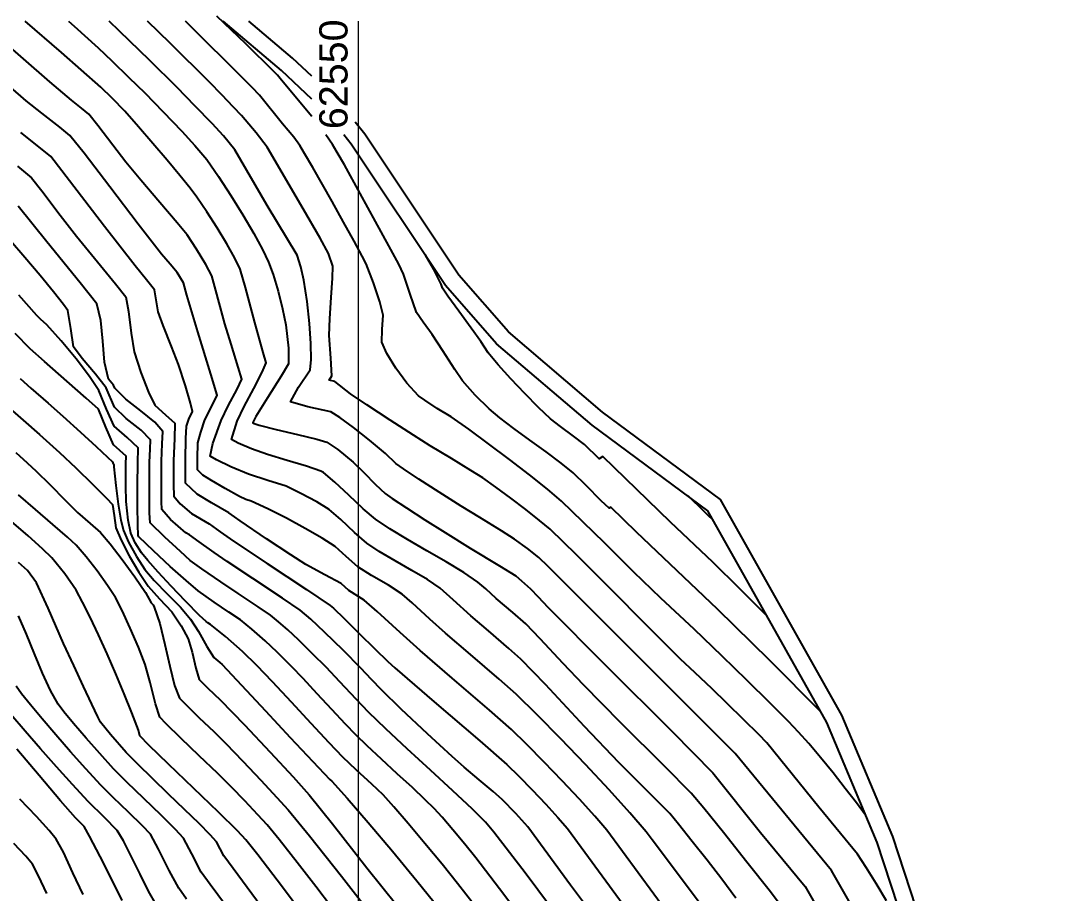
# Model space of a CAD drawing. Extents: x 61466 to 63015, y 108404 to 110397.
# Drawn here: x 62961.55 to 63011.29, y 109162.59 to 109204.29 of the extents above; entities that cross this region are included whole.
import ezdxf
from ezdxf.enums import TextEntityAlignment as Align

# ---------------------------------------------------------------- set-up
doc = ezdxf.new("R2010")
doc.units = 0
doc.header["$LTSCALE"] = 1.000015
doc.header["$MEASUREMENT"] = 0
for name, color, linetype in [('coordinate', 2, 'Continuous'), ('curve livello 5m', 7, 'Continuous'), ('Strade', 7, 'Continuous')]:
    doc.layers.add(name, color=color, linetype=linetype)
doc.layers.add('no_plot', color=5, linetype='Continuous', plot=False)
doc.styles.add('ARIAL', font='arial.ttf')

msp = doc.modelspace()

# ---------------------------------------------------------------- linework, layer by layer
at = {"layer": 'coordinate', "linetype": 'Continuous', "lineweight": 0}
msp.add_line((62977.666, 109204.271), (62977.666, 108959.046), dxfattribs=at)
at = {"layer": 'curve livello 5m', "color": 2, "flags": 128}
for points in [[(63002.895, 109162.223), (63002.406, 109163.058), (63001.937, 109163.821), (63001.524, 109164.45), (63001.524, 109164.45), (62999.667, 109166.708), (62997.189, 109169.781), (62996.8, 109170.181), (62996.093, 109170.885), (62995.28, 109171.682), (62995.28, 109171.682), (62994.577, 109172.352), (62993.747, 109173.135), (62993.067, 109173.784), (62993.067, 109173.784), (62988.092, 109178.766), (62986.84, 109179.988), (62986.329, 109180.411), (62985.674, 109180.926), (62984.954, 109181.475), (62984.244, 109181.999), (62983.623, 109182.438), (62983.623, 109182.438), (62983.049, 109182.801), (62982.118, 109183.367), (62981.11, 109183.98), (62980.301, 109184.481), (62980.301, 109184.481), (62979.189, 109185.201), (62978.079, 109185.936), (62977.305, 109186.465), (62977.305, 109186.465), (62976.547, 109187.042), (62976.282, 109187.108), (62976.412, 109187.317), (62976.361, 109188.161), (62976.277, 109189.25), (62976.277, 109189.25), (62976.308, 109190.059), (62976.38, 109191.061), (62976.443, 109191.984), (62976.448, 109192.556), (62976.448, 109192.556), (62976.247, 109193.161), (62975.849, 109193.893), (62975.032, 109195.303), (62973.316, 109198.243), (62972.784, 109198.93), (62972.085, 109199.761), (62972.085, 109199.761), (62971.713, 109200.162), (62971.15, 109200.75), (62970.563, 109201.35), (62970.563, 109201.35), (62968.679, 109203.218), (62967.594, 109204.271)], [(62995.394, 109160.224), (62991.709, 109165.148), (62991.428, 109165.532), (62990.646, 109166.436), (62989.648, 109167.538), (62988.519, 109168.747), (62987.347, 109169.972), (62986.217, 109171.121), (62985.216, 109172.103), (62984.401, 109172.816), (62983.023, 109173.998), (62981.838, 109175.024), (62981.095, 109175.694), (62980.24, 109176.471), (62979.768, 109176.891), (62979.109, 109177.31), (62978.309, 109177.771), (62977.646, 109178.191), (62977.094, 109178.688), (62976.566, 109179.158), (62975.946, 109179.557), (62975.139, 109180.026), (62974.241, 109180.511), (62973.348, 109180.962), (62972.556, 109181.325), (62972.302, 109181.407), (62972.003, 109181.548), (62971.307, 109181.93), (62970.658, 109182.311), (62970.25, 109182.576), (62969.987, 109182.832), (62969.983, 109183.366), (62970.01, 109184.118), (62970.143, 109184.633), (62970.344, 109185.221), (62970.678, 109185.875), (62970.928, 109186.392), (62970.631, 109187.407), (62970.005, 109189.424), (62969.472, 109191.179), (62969.313, 109191.759), (62969.013, 109192.257), (62968.684, 109192.651), (62968.271, 109193.141), (62967.163, 109194.564), (62965.794, 109196.362), (62964.568, 109197.967), (62963.888, 109198.812), (62963.409, 109199.204), (62962.549, 109199.882), (62961.811, 109200.473), (62961.064, 109201.112)], [(62985.777, 109160.984), (62984.423, 109162.799), (62983.282, 109164.282), (62982.755, 109164.933), (62982.187, 109165.617), (62981.67, 109166.221), (62981.298, 109166.637), (62980.869, 109167.061), (62980.253, 109167.639), (62979.532, 109168.304), (62978.786, 109168.991), (62978.097, 109169.634), (62977.545, 109170.167), (62977.055, 109170.676), (62976.413, 109171.364), (62975.71, 109172.123), (62975.034, 109172.849), (62974.475, 109173.435), (62973.795, 109174.113), (62973.225, 109174.659), (62972.592, 109175.212), (62972.045, 109175.658), (62971.49, 109176.03), (62970.789, 109176.496), (62970.019, 109177.04), (62969.441, 109177.533), (62968.688, 109178.21), (62967.894, 109178.95), (62967.189, 109179.631), (62967.167, 109179.655), (62967.163, 109179.662), (62967.162, 109179.674), (62967.141, 109180.21), (62967.128, 109181.076), (62967.126, 109182.111), (62967.134, 109183.151), (62967.134, 109183.151), (62967.16, 109183.872), (62966.627, 109184.37), (62966.001, 109184.922), (62965.65, 109185.729), (62965.276, 109186.618), (62964.828, 109187.284), (62964.188, 109188.126), (62963.473, 109188.999), (62962.798, 109189.755), (62962.495, 109190.022), (62962.442, 109190.077), (62962.315, 109190.208), (62961.448, 109191.17)], [(62976.394, 109161.925), (62975.648, 109162.91), (62974.757, 109164.059), (62973.893, 109165.15), (62973.314, 109165.857), (62972.874, 109166.343), (62972.247, 109167.012), (62971.621, 109167.663), (62970.95, 109168.324), (62970.076, 109169.164), (62969.194, 109170.009), (62968.499, 109170.683), (62968.185, 109171.012), (62967.988, 109171.638), (62967.736, 109172.656), (62967.491, 109173.525), (62967.169, 109174.357), (62966.78, 109175.267), (62966.391, 109176.105), (62966.068, 109176.721), (62965.692, 109177.303), (62965.195, 109177.992), (62964.665, 109178.673), (62964.191, 109179.226), (62963.778, 109179.612), (62963.078, 109180.222), (62962.245, 109180.937), (62961.434, 109181.638)], [(62968.012, 109162.047), (62967.653, 109162.691), (62967.244, 109163.508), (62966.828, 109164.357), (62966.45, 109165.1), (62966.155, 109165.595), (62965.54, 109166.211), (62964.767, 109166.972), (62964.017, 109167.788), (62963.251, 109168.638), (62962.49, 109169.496), (62961.758, 109170.336), (62961.077, 109171.131)]]:
    msp.add_lwpolyline(points, dxfattribs=at)
at = {"layer": 'no_plot', "flags": 128}
for points in [[(62997.77, 109162.097), (62997.354, 109162.653), (62996.237, 109164.08), (62995.116, 109165.49), (62994.169, 109166.66), (62993.572, 109167.369), (62993.572, 109167.369), (62992.312, 109168.653), (62990.218, 109170.74), (62988.42, 109172.551), (62988.42, 109172.551), (62987.461, 109173.564), (62986.354, 109174.745), (62985.666, 109175.464), (62985.666, 109175.464), (62985.047, 109176.001), (62984.253, 109176.685), (62984.253, 109176.685), (62983.757, 109177.135), (62983.388, 109177.466), (62983.388, 109177.466), (62982.709, 109177.925), (62981.869, 109178.432), (62980.947, 109178.963), (62980.024, 109179.494), (62979.181, 109180.003), (62978.496, 109180.464), (62978.496, 109180.464), (62977.907, 109180.965), (62977.223, 109181.609), (62976.553, 109182.238), (62976.006, 109182.693), (62976.006, 109182.693), (62975.882, 109182.76), (62975.199, 109183.001), (62974.279, 109183.281), (62973.332, 109183.567), (62972.563, 109183.83), (62972.563, 109183.83), (62971.926, 109184.104), (62971.615, 109184.277), (62971.615, 109184.277), (62971.881, 109185.159), (62972.217, 109185.859), (62972.675, 109186.714), (62973.085, 109187.488), (62973.272, 109187.945), (62973.272, 109187.945), (62973.121, 109188.438), (62972.728, 109189.875), (62972.283, 109191.535), (62972.03, 109192.427), (62972.03, 109192.427), (62971.776, 109192.941), (62971.393, 109193.624), (62970.93, 109194.392), (62970.437, 109195.164), (62969.964, 109195.858), (62969.964, 109195.858), (62969.634, 109196.291), (62969.142, 109196.902), (62968.535, 109197.633), (62967.863, 109198.427), (62967.172, 109199.226), (62966.511, 109199.974), (62966.511, 109199.974), (62965.921, 109200.59), (62965.376, 109201.119), (62963.494, 109202.773), (62961.754, 109204.271)], [(62963.834, 109204.271), (62964.106, 109204.033), (62965.252, 109202.996), (62965.896, 109202.385), (62966.717, 109201.588), (62967.468, 109200.843), (62968.353, 109199.939), (62969.242, 109199.012), (62969.868, 109198.338), (62970.439, 109197.658), (62970.999, 109196.844), (62971.585, 109195.938), (62972.159, 109195.009), (62972.678, 109194.125), (62973.101, 109193.353), (62973.388, 109192.761), (62973.603, 109192.165), (62973.838, 109191.372), (62974.053, 109190.524), (62974.209, 109189.761), (62974.34, 109188.649), (62974.339, 109187.899), (62973.993, 109187.304), (62973.329, 109186.274), (62972.772, 109185.372), (62972.65, 109185.127), (62972.633, 109185.07), (62972.694, 109185.042), (62972.929, 109184.966), (62973.743, 109184.757), (62974.768, 109184.514), (62975.683, 109184.294), (62976.166, 109184.157), (62976.692, 109183.793), (62977.429, 109183.195), (62977.429, 109183.195), (62977.931, 109182.708), (62978.5, 109182.122), (62978.949, 109181.695), (62979.285, 109181.461), (62979.965, 109181.014), (62980.854, 109180.44), (62981.817, 109179.826), (62983.02, 109179.088), (62984.415, 109178.242), (62985.198, 109177.754), (62985.461, 109177.516), (62985.892, 109177.144), (62986.264, 109176.751), (62986.73, 109176.257), (62989.476, 109173.491), (62992.675, 109170.303), (62994.599, 109168.342), (62994.599, 109168.342), (62996.88, 109165.499), (62999.011, 109162.906), (63000.954, 109159.516)], [(63004.724, 109155.903), (63000.268, 109163.678), (62995.895, 109168.996), (62995.674, 109169.27), (62995.503, 109169.44), (62995.306, 109169.628), (62986.746, 109178.199), (62986.296, 109178.638), (62985.748, 109179.075), (62985.139, 109179.52), (62985.139, 109179.52), (62984.503, 109179.916), (62983.472, 109180.544), (62982.586, 109181.09), (62982.586, 109181.09), (62981.532, 109181.762), (62980.561, 109182.389), (62979.822, 109182.876), (62979.459, 109183.127), (62979.459, 109183.127), (62978.969, 109183.61), (62978.213, 109184.243), (62977.443, 109184.848), (62976.784, 109185.331), (62976.357, 109185.599), (62976.357, 109185.599), (62975.252, 109185.846), (62974.429, 109186.081), (62974.429, 109186.081), (62974.821, 109186.774), (62975.376, 109187.608), (62975.376, 109187.608), (62975.42, 109188.094), (62975.405, 109188.868), (62975.338, 109189.827), (62975.226, 109190.868), (62975.076, 109191.889), (62975.076, 109191.889), (62974.927, 109192.537), (62974.746, 109193.095), (62974.746, 109193.095), (62973.321, 109195.462), (62971.772, 109198.116), (62971.224, 109198.792), (62970.685, 109199.374), (62969.867, 109200.227), (62969.016, 109201.096), (62969.016, 109201.096), (62967.698, 109202.403), (62966.258, 109203.801), (62965.763, 109204.271)], [(63001.904, 109166.324), (63001.468, 109166.912), (63000.933, 109167.602), (63000.346, 109168.341), (62999.749, 109169.072), (62999.187, 109169.741), (62998.705, 109170.292), (62998.705, 109170.292), (62998.221, 109170.794), (62997.337, 109171.681), (62996.225, 109172.781), (62995.056, 109173.925), (62995.056, 109173.925), (62993.713, 109175.205), (62992.127, 109176.7), (62990.828, 109177.941), (62990.828, 109177.941), (62989.437, 109179.333), (62987.384, 109181.337), (62986.705, 109181.902), (62985.848, 109182.583), (62984.887, 109183.325), (62983.894, 109184.072), (62982.943, 109184.768), (62982.108, 109185.357), (62982.108, 109185.357), (62981.444, 109185.765), (62980.851, 109186.15), (62980.549, 109186.358), (62980.549, 109186.358), (62979.995, 109186.976), (62979.462, 109187.692), (62979.033, 109188.385), (62978.79, 109188.934), (62978.79, 109188.934), (62978.815, 109189.543), (62978.856, 109190.22), (62978.856, 109190.22), (62978.698, 109190.862), (62978.396, 109191.772), (62978.042, 109192.675), (62978.042, 109192.675), (62977.852, 109193.048), (62977.469, 109193.761), (62976.969, 109194.673), (62976.427, 109195.646), (62976.427, 109195.646), (62975.958, 109196.474), (62975.494, 109197.281), (62975.108, 109197.94), (62974.873, 109198.327), (62974.873, 109198.327), (62974.584, 109198.726), (62974.055, 109199.362), (62972.946, 109200.73), (62972.595, 109201.105), (62972.11, 109201.603), (62972.11, 109201.603), (62969.66, 109204.032), (62969.414, 109204.271)], [(62975.456, 109199.709), (62974.006, 109201.455), (62973.807, 109201.7), (62973.658, 109201.856), (62972.298, 109203.195), (62970.92, 109204.516)], [(62995.71, 109162.356), (62995.032, 109163.255), (62994.332, 109164.167), (62994.332, 109164.167), (62993.624, 109165.07), (62992.962, 109165.896), (62992.544, 109166.396), (62992.544, 109166.396), (62991.949, 109167.003), (62990.959, 109167.989), (62990.11, 109168.845), (62990.11, 109168.845), (62988.483, 109170.563), (62986.607, 109172.565), (62985.441, 109173.784), (62985.441, 109173.784), (62984.863, 109174.289), (62983.886, 109175.127), (62983.045, 109175.855), (62983.045, 109175.855), (62982.203, 109176.616), (62981.578, 109177.179), (62981.578, 109177.179), (62980.979, 109177.578), (62980.229, 109178.022), (62979.428, 109178.481), (62978.675, 109178.926), (62978.071, 109179.328), (62978.071, 109179.328), (62977.489, 109179.835), (62976.832, 109180.457), (62976.286, 109180.926), (62976.286, 109180.926), (62975.697, 109181.29), (62974.931, 109181.704), (62974.219, 109182.043), (62974.219, 109182.043), (62973.356, 109182.323), (62972.433, 109182.619), (62972.433, 109182.619), (62971.574, 109182.978), (62970.894, 109183.298), (62970.597, 109183.483), (62970.597, 109183.483), (62970.726, 109184.089), (62971.113, 109185.19), (62971.113, 109185.19), (62971.456, 109185.886), (62971.882, 109186.677), (62972.1, 109187.169), (62972.1, 109187.169), (62971.936, 109187.728), (62971.591, 109188.841), (62971.297, 109189.809), (62971.297, 109189.809), (62971.071, 109190.631), (62970.816, 109191.582), (62970.671, 109192.093), (62970.671, 109192.093), (62970.386, 109192.64), (62969.948, 109193.368), (62969.488, 109194.057), (62969.488, 109194.057), (62969.018, 109194.637), (62968.193, 109195.609), (62967.285, 109196.677), (62966.566, 109197.541), (62966.566, 109197.541), (62965.939, 109198.35), (62965.223, 109199.292), (62964.801, 109199.825), (62964.801, 109199.825), (62964.441, 109200.114), (62963.964, 109200.494), (62963.964, 109200.494), (62962.942, 109201.368), (62961.676, 109202.471), (62960.531, 109203.467)], [(62992.528, 109161.529), (62989.542, 109165.608), (62988.969, 109166.271), (62988.238, 109167.078), (62987.411, 109167.964), (62986.552, 109168.861), (62985.724, 109169.703), (62984.991, 109170.423), (62984.991, 109170.423), (62983.939, 109171.343), (62982.16, 109172.869), (62980.63, 109174.193), (62980.63, 109174.193), (62979.671, 109175.058), (62978.567, 109176.061), (62977.958, 109176.603), (62977.958, 109176.603), (62977.221, 109177.055), (62976.846, 109177.391), (62976.073, 109177.812), (62975.159, 109178.302), (62975.159, 109178.302), (62974.449, 109178.76), (62973.287, 109179.535), (62972.023, 109180.393), (62972.023, 109180.393), (62971.494, 109180.768), (62970.666, 109181.25), (62969.978, 109181.657), (62969.978, 109181.657), (62969.422, 109182.197), (62969.41, 109182.57), (62969.413, 109183.323), (62969.413, 109183.323), (62969.439, 109184.326), (62969.471, 109184.909), (62969.471, 109184.909), (62969.575, 109185.252), (62969.757, 109185.616), (62969.661, 109186.017), (62969.409, 109186.847), (62969.075, 109187.856), (62969.075, 109187.856), (62968.745, 109188.721), (62968.346, 109189.721), (62968.104, 109190.381), (62968.104, 109190.381), (62968.02, 109190.947), (62967.941, 109191.428), (62967.941, 109191.428), (62967.556, 109191.906), (62967.008, 109192.582), (62967.008, 109192.582), (62965.551, 109194.466), (62963.88, 109196.647), (62962.976, 109197.799), (62962.976, 109197.799), (62962.489, 109198.203), (62961.549, 109198.947)], [(62999.762, 109171.26), (62997.308, 109173.724), (62994.832, 109176.167), (62994.832, 109176.167), (62990.955, 109179.849), (62989.73, 109181.038), (62989.661, 109180.994), (62989.265, 109181.35), (62988.557, 109182.074), (62987.928, 109182.686), (62987.928, 109182.686), (62987.356, 109183.148), (62986.644, 109183.682), (62985.869, 109184.249), (62985.107, 109184.808), (62984.433, 109185.317), (62983.923, 109185.737), (62983.923, 109185.737), (62983.256, 109186.401), (62982.65, 109187.085), (62982.65, 109187.085), (62982.289, 109187.622), (62981.709, 109188.52), (62981.203, 109189.29), (62981.203, 109189.29), (62980.77, 109189.89), (62980.449, 109190.342), (62980.449, 109190.342), (62980.154, 109191.219), (62979.837, 109192.188), (62979.837, 109192.188), (62979.601, 109192.657), (62979.133, 109193.538), (62978.498, 109194.705), (62977.767, 109196.033), (62977.005, 109197.399), (62977.005, 109197.399), (62976.667, 109197.992), (62976.441, 109198.371), (62976.441, 109198.371), (62976.116, 109198.837)], [(62961.394, 109197.341), (62962.063, 109196.786), (62962.546, 109196.171), (62963.437, 109195.008), (62964.215, 109194.003), (62965.074, 109192.939), (62966.068, 109191.719), (62966.562, 109191.098), (62966.7, 109190.4), (62966.824, 109189.355), (62966.972, 109188.464), (62967.281, 109187.476), (62967.644, 109186.532), (62967.952, 109185.916), (62968.466, 109185.464), (62968.908, 109185.051), (62968.885, 109184.316), (62968.843, 109183.28), (62968.839, 109182.131), (62968.857, 109181.562), (62969.164, 109181.205), (62969.705, 109180.738), (62970.55, 109180.242), (62971.077, 109179.871), (62971.715, 109179.419), (62973.323, 109178.344), (62975.195, 109177.109), (62976.327, 109176.343), (62976.486, 109176.209), (62977.002, 109175.714), (62977.715, 109175.008), (62978.461, 109174.269), (62979.077, 109173.673), (62979.422, 109173.362), (62981.297, 109171.739), (62983.476, 109169.87), (62984.765, 109168.743), (62985.333, 109168.183), (62985.975, 109167.525), (62986.623, 109166.84), (62987.206, 109166.202), (62987.656, 109165.685), (62992.451, 109159.134)], [(62990.904, 109158.827), (62987.811, 109162.973), (62985.771, 109165.761), (62985.194, 109166.398), (62984.54, 109167.062), (62984.54, 109167.062), (62984.108, 109167.445), (62983.442, 109168.015), (62982.729, 109168.623), (62982.157, 109169.123), (62982.157, 109169.123), (62980.97, 109170.212), (62979.717, 109171.391), (62978.772, 109172.307), (62978.772, 109172.307), (62978.299, 109172.81), (62977.791, 109173.351), (62977.791, 109173.351), (62976.944, 109174.201), (62976.058, 109175.068), (62975.399, 109175.692), (62975.399, 109175.692), (62974.9, 109176.115), (62974.042, 109176.695), (62972.625, 109177.631), (62971.406, 109178.445), (62971.406, 109178.445), (62970.788, 109178.88), (62970.073, 109179.391), (62969.607, 109179.716), (62969.607, 109179.716), (62969.432, 109179.819), (62968.705, 109180.447), (62968.292, 109180.926), (62968.292, 109180.926), (62968.272, 109181.308), (62968.266, 109182.164), (62968.273, 109183.237), (62968.273, 109183.237), (62968.307, 109184.068), (62968.326, 109184.658), (62968.326, 109184.658), (62967.944, 109185.102), (62967.275, 109185.64), (62966.56, 109186.204), (62966.039, 109186.728), (62966.039, 109186.728), (62965.98, 109186.867), (62965.745, 109187.165), (62965.551, 109187.972), (62965.464, 109188.97), (62965.377, 109189.967), (62965.182, 109190.768), (62965.182, 109190.768), (62964.392, 109191.763), (62962.798, 109193.719), (62961.421, 109195.423)], [(62987.406, 109161.196), (62985.639, 109163.566), (62984.149, 109165.501), (62984.149, 109165.501), (62983.74, 109165.986), (62983.102, 109166.617), (62982.186, 109167.477), (62981.113, 109168.466), (62980.004, 109169.488), (62978.979, 109170.444), (62978.159, 109171.237), (62978.159, 109171.237), (62977.561, 109171.867), (62976.795, 109172.693), (62976.133, 109173.393), (62976.133, 109173.393), (62975.488, 109174.04), (62974.814, 109174.7), (62974.312, 109175.176), (62974.312, 109175.176), (62973.862, 109175.569), (62973.472, 109175.887), (62973.472, 109175.887), (62972.89, 109176.281), (62971.926, 109176.917), (62971.098, 109177.47), (62971.098, 109177.47), (62970.189, 109178.103), (62969.641, 109178.5), (62969.641, 109178.5), (62969.17, 109178.922), (62968.424, 109179.614), (62968.424, 109179.614), (62967.727, 109180.291), (62967.702, 109180.77), (62967.694, 109181.845), (62967.704, 109183.194), (62967.704, 109183.194), (62967.729, 109183.821), (62967.743, 109184.265), (62967.743, 109184.265), (62967.302, 109184.73), (62966.585, 109185.289), (62966.02, 109185.825), (62966.02, 109185.825), (62965.628, 109186.743), (62965.12, 109187.406), (62964.481, 109188.144), (62964.073, 109188.712), (62964.073, 109188.712), (62963.938, 109189.577), (62963.803, 109190.439), (62963.803, 109190.439), (62963.593, 109190.732), (62963.117, 109191.333), (62962.47, 109192.122), (62961.749, 109192.98), (62961.749, 109192.98), (62961.063, 109193.771)], [(62997.184, 109175.846), (62995.902, 109177.133), (62994.609, 109178.409), (62992.583, 109180.333), (62989.356, 109183.464), (62989.175, 109183.349), (62988.472, 109184.035), (62987.952, 109184.439), (62987.328, 109184.895), (62986.848, 109185.272), (62986.848, 109185.272), (62986.279, 109185.811), (62985.626, 109186.47), (62984.961, 109187.174), (62984.354, 109187.848), (62983.878, 109188.416), (62983.878, 109188.416), (62983.522, 109188.958), (62983.061, 109189.606), (62982.474, 109190.413), (62981.954, 109191.131), (62981.695, 109191.509), (62981.695, 109191.509), (62981.631, 109191.702), (62981.278, 109192.407), (62980.879, 109193.087)], [(62983.208, 109162.032), (62982.415, 109163.062), (62982.415, 109163.062), (62981.67, 109163.986), (62980.856, 109164.973), (62980.059, 109165.919), (62979.363, 109166.725), (62978.855, 109167.288), (62978.855, 109167.288), (62978.319, 109167.802), (62977.568, 109168.494), (62976.932, 109169.097), (62976.932, 109169.097), (62976.275, 109169.78), (62975.415, 109170.701), (62974.472, 109171.719), (62973.567, 109172.692), (62972.817, 109173.477), (62972.817, 109173.477), (62972.137, 109174.143), (62971.323, 109174.854), (62970.617, 109175.43), (62970.617, 109175.43), (62970.481, 109175.521), (62970.397, 109175.58), (62970.089, 109175.862), (62969.416, 109176.546), (62968.736, 109177.259), (62968.115, 109177.93), (62967.621, 109178.487), (62967.32, 109178.858), (62967.32, 109178.858), (62967.019, 109179.344), (62966.806, 109179.793), (62966.806, 109179.793), (62966.682, 109180.428), (62966.578, 109181.321), (62966.578, 109181.321), (62966.561, 109182.042), (62966.564, 109183.109), (62966.564, 109183.109), (62966.578, 109183.479), (62965.981, 109184.019), (62965.617, 109184.87), (62965.253, 109185.724), (62965.253, 109185.724), (62964.677, 109186.255), (62963.755, 109187.067), (62962.679, 109188.004), (62962.004, 109188.604), (62962.004, 109188.604), (62961.284, 109189.349)], [(62961.513, 109187.186), (62962.029, 109186.727), (62962.852, 109186.01), (62963.558, 109185.389), (62964.398, 109184.628), (62965.146, 109183.944), (62965.691, 109183.436), (62965.922, 109183.209), (62965.962, 109183.116), (62965.995, 109183.086), (62965.994, 109183.066), (62965.995, 109182.968), (62966.083, 109182.084), (62966.201, 109181.188), (62966.33, 109180.42), (62966.448, 109179.924), (62966.694, 109179.371), (62967.073, 109178.681), (62967.472, 109178.06), (62967.926, 109177.532), (62968.543, 109176.898), (62969.171, 109176.256), (62969.657, 109175.697), (62970.03, 109175.101), (62970.433, 109174.384), (62970.77, 109173.864), (62971.05, 109173.626), (62971.16, 109173.519), (62972.099, 109172.535), (62973.235, 109171.315), (62974.416, 109170.039), (62975.494, 109168.883), (62976.318, 109168.027), (62976.412, 109167.939), (62977.145, 109167.127), (62978.149, 109165.965), (62979.299, 109164.599), (62980.474, 109163.176), (62981.548, 109161.842)], [(62961.021, 109185.767), (62961.656, 109185.208), (62962.438, 109184.523), (62963.395, 109183.649), (62964.18, 109182.917), (62964.997, 109182.123), (62965.643, 109181.478), (62965.924, 109181.176), (62966.008, 109180.648), (62966.091, 109180.055), (62966.341, 109179.465), (62966.728, 109178.716), (62967.18, 109177.938), (62967.625, 109177.263), (62968.182, 109176.659), (62968.762, 109176.033), (62969.202, 109175.372), (62969.539, 109174.753), (62969.728, 109174.107), (62969.902, 109173.341), (62970.077, 109172.803), (62970.491, 109172.396), (62971.065, 109171.84), (62972.231, 109170.635), (62973.463, 109169.333), (62974.563, 109168.147), (62975.33, 109167.291), (62976.438, 109165.91), (62978.083, 109163.81), (62979.509, 109162.014)], [(62961.319, 109183.656), (62961.852, 109183.17), (62962.289, 109182.763), (62962.936, 109182.12), (62963.686, 109181.361), (62964.26, 109180.795), (62964.861, 109180.269), (62965.352, 109179.835), (62965.816, 109179.287), (62966.396, 109178.536), (62966.993, 109177.716), (62967.504, 109176.964), (62967.777, 109176.466), (62967.866, 109176.37), (62967.927, 109176.269), (62968.187, 109175.479), (62968.43, 109174.478), (62968.663, 109173.436), (62968.894, 109172.523), (62969.131, 109171.907), (62969.427, 109171.604), (62970.057, 109170.997), (62970.778, 109170.306), (62971.343, 109169.751), (62972.157, 109168.909), (62973.018, 109168), (62973.786, 109167.172), (62974.322, 109166.574), (62975.34, 109165.331), (62976.861, 109163.41), (62978.428, 109161.39)], [(62994.607, 109180.431), (62994.385, 109180.651), (62994.211, 109180.817), (62993.428, 109181.577)], [(62975.221, 109161.297), (62974.047, 109162.874), (62972.867, 109164.43), (62972.867, 109164.43), (62972.306, 109165.14), (62971.898, 109165.574), (62970.989, 109166.471), (62969.804, 109167.611), (62968.608, 109168.756), (62967.664, 109169.67), (62967.239, 109170.116), (62967.239, 109170.116), (62967.164, 109170.385), (62966.854, 109171.216), (62966.49, 109172.127), (62966.092, 109173.079), (62965.676, 109174.032), (62965.26, 109174.947), (62964.862, 109175.785), (62964.498, 109176.507), (62964.187, 109177.074), (62964.187, 109177.074), (62963.648, 109177.857), (62963.03, 109178.617), (62963.03, 109178.617), (62962.586, 109179.049), (62961.9, 109179.666), (62961.099, 109180.356)], [(62973.483, 109161.356), (62971.249, 109164.381), (62970.905, 109165.039), (62970.601, 109165.379), (62970.065, 109165.917), (62969.373, 109166.589), (62968.604, 109167.329), (62967.832, 109168.074), (62967.135, 109168.759), (62966.59, 109169.32), (62966.59, 109169.32), (62965.829, 109170.174), (62965.353, 109170.765), (62965.353, 109170.765), (62965.221, 109171.028), (62964.936, 109171.627), (62964.542, 109172.47), (62964.081, 109173.468), (62963.594, 109174.531), (62963.594, 109174.531), (62962.849, 109176.211), (62962.305, 109177.427), (62962.305, 109177.427), (62961.869, 109178.009), (62961.443, 109178.404)], [(62971.323, 109162.021), (62970.593, 109163.003), (62970.17, 109163.603), (62970.17, 109163.603), (62969.723, 109164.467), (62969.321, 109165.224), (62969.321, 109165.224), (62968.938, 109165.639), (62968.25, 109166.314), (62967.419, 109167.113), (62966.609, 109167.9), (62965.983, 109168.537), (62965.983, 109168.537), (62965.322, 109169.261), (62964.664, 109170.006), (62964.072, 109170.698), (62963.609, 109171.262), (62963.339, 109171.624), (62963.339, 109171.624), (62962.971, 109172.287), (62962.59, 109173.115), (62962.204, 109174.035), (62961.819, 109174.973), (62961.443, 109175.856)], [(62969.461, 109162.306), (62969.091, 109162.825), (62969.091, 109162.825), (62968.633, 109163.683), (62968.132, 109164.702), (62967.738, 109165.41), (62967.738, 109165.41), (62967.361, 109165.809), (62966.691, 109166.459), (62965.954, 109167.17), (62965.375, 109167.755), (62965.375, 109167.755), (62964.656, 109168.539), (62963.925, 109169.356), (62963.217, 109170.164), (62962.568, 109170.922), (62962.012, 109171.589), (62961.586, 109172.123), (62961.325, 109172.483)], [(62966.391, 109162.239), (62965.947, 109163.153), (62965.947, 109163.153), (62965.335, 109164.35), (62964.826, 109165.323), (62964.571, 109165.781), (62964.571, 109165.781), (62964.16, 109166.189), (62963.439, 109167.012), (62962.423, 109168.211), (62961.354, 109169.476)], [(62964.524, 109162.521), (62964.038, 109163.569), (62963.581, 109164.547), (62963.246, 109165.172), (62963.246, 109165.172), (62962.901, 109165.593), (62962.299, 109166.254), (62961.51, 109167.089)], [(62962.791, 109162.572), (62962.401, 109163.418), (62962.109, 109163.983), (62962.109, 109163.983), (62961.791, 109164.36), (62961.22, 109164.974)]]:
    msp.add_lwpolyline(points, dxfattribs=at)
at = {"layer": 'Strade', "linetype": 'Continuous', "flags": 128}
for points in [[(62975.456, 109200.546), (62973.995, 109201.911), (62971.209, 109204.271)], [(62975.456, 109201.641), (62974.527, 109202.509), (62972.447, 109204.271)], [(63011.293, 109132.19), (63009.304, 109138.492), (63008.374, 109146.602), (63006.537, 109155.115), (63003.201, 109165.299), (63000.771, 109171.098), (62994.978, 109181.403), (62989.342, 109185.582), (62984.842, 109189.42), (62982.478, 109192.132), (62977.98, 109198.87), (62977.523, 109199.439)], [(63010.657, 109131.546), (63008.518, 109138.324), (63007.583, 109146.472), (63005.764, 109154.905), (63002.451, 109165.019), (63000.051, 109170.746), (62994.364, 109180.862), (62988.843, 109184.955), (62984.278, 109188.85), (62981.841, 109191.645), (62977.334, 109198.396), (62976.981, 109198.837)]]:
    msp.add_lwpolyline(points, dxfattribs=at)

# ---------------------------------------------------------------- texts
at = {"layer": 'coordinate', "color": 1, "style": 'ARIAL'}
msp.add_text('62550', height=1.35, rotation=90, dxfattribs=at).set_placement((62977.156, 109204.355), align=Align.RIGHT)

doc.saveas('drawing.dxf')
